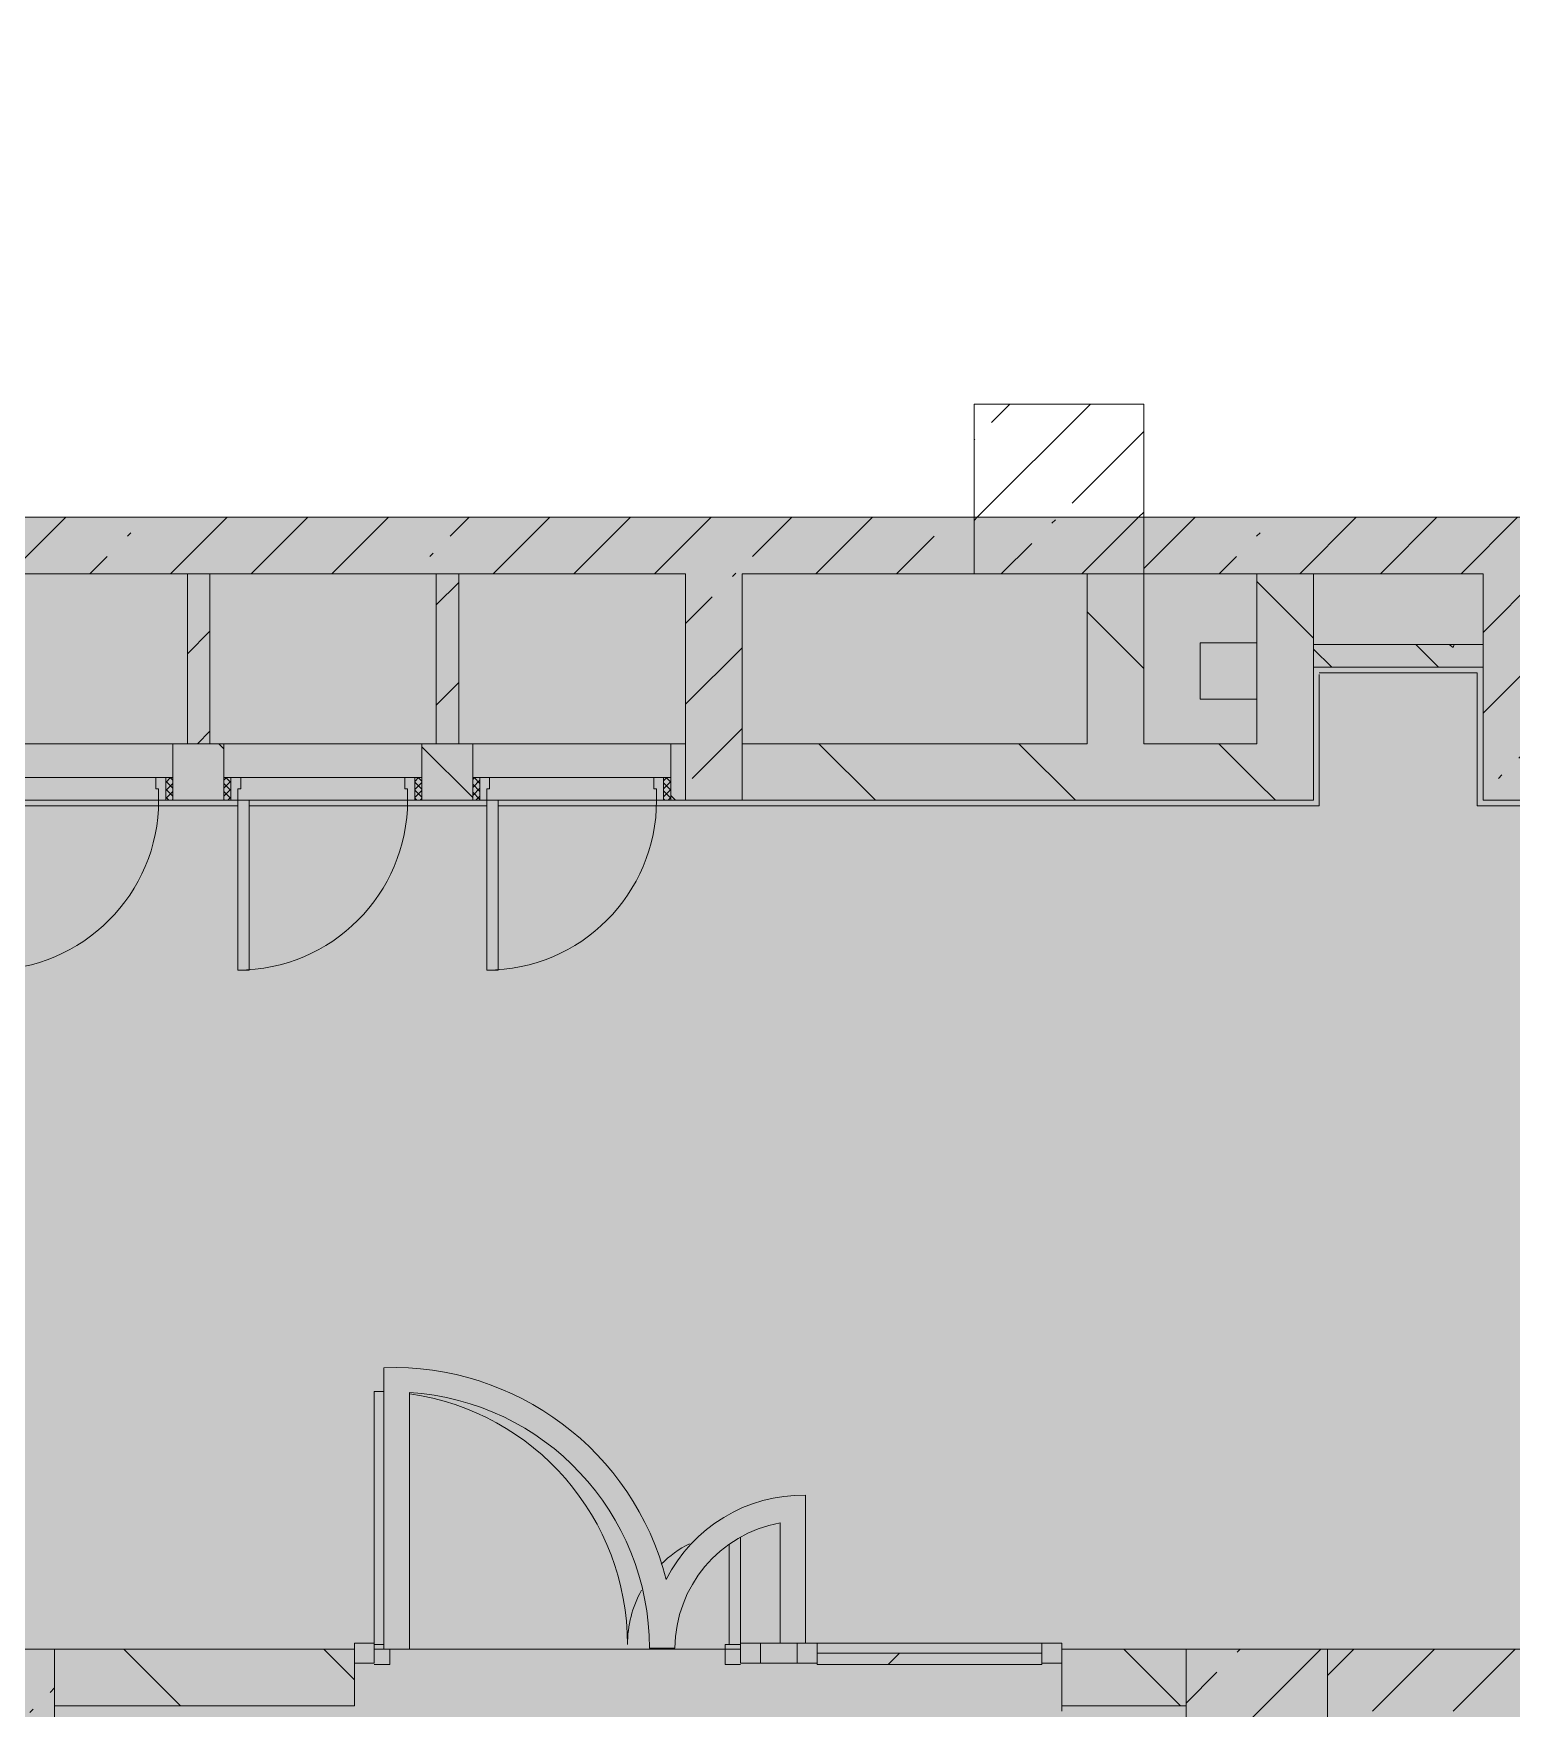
# Model space of a CAD drawing. Header units: millimetres. Extents: x 63482 to 319368, y -8553 to 29000.
# Drawn here: x 191624 to 196849, y 7690 to 13610 of the extents above; entities that cross this region are included whole.
import ezdxf

# ---------------------------------------------------------------- set-up
doc = ezdxf.new("R2010")
doc.units = ezdxf.units.MM
for name, color, linetype, lineweight in [('A-DETL', 7, 'Continuous', 5), ('A-GLAZ-CURT', 7, 'Continuous', 5), ('I-WALL-2', 7, 'Continuous', 5), ('S-COLS', 7, 'Continuous', 5)]:
    doc.layers.add(name, color=color, linetype=linetype, lineweight=lineweight)
doc.layers.add('A-DETL-GENF-3', color=7, linetype='Continuous', lineweight=9, true_color=0x4994b4, transparency=0.4)
for name, color, linetype, lineweight, true_color in [('A-DETL-GENF-5', 7, 'Continuous', 5, 0x6f9cb0), ('A-DOOR-3', 7, 'Continuous', 5, 0xaaaaaa), ('A-DOOR-4', 7, 'Continuous', 5, 0xe2e2e2), ('A-DOOR-5', 7, 'Continuous', 5, 0x6f9cb0), ('A-DOOR-FRAM-2', 7, 'Continuous', 5, 0xe2e2e2), ('A-DOOR-FRAM-3', 7, 'Continuous', 5, 0xaaaaaa), ('A-DOOR-FRAM-4', 7, 'Continuous', 5, 0x6f9cb0), ('A-FLOR-2', 7, 'Continuous', 5, 0xaaaaaa), ('A-FLOR-3', 7, 'Continuous', 5, 0x6f9cb0), ('A-GLAZ-CURT-1', 7, 'Continuous', 5, 0x2b586c), ('A-GLAZ-CWMG-4', 7, 'Continuous', 5, 0x2b586c), ('A-WALL-6', 7, 'Continuous', 9, 0x2b586c), ('I-WALL-3', 7, 'Continuous', 5, 0x2b586c), ('I-WALL-4', 7, 'Continuous', 5, 0x787878), ('S-COLS-1', 7, 'Continuous', 5, 0x2b586c)]:
    doc.layers.add(name, color=color, linetype=linetype, lineweight=lineweight, true_color=true_color)
pattern_1 = [(135, (134788.6, 0), (-353.5534, -353.5534), [])]
pattern_2 = [(45, (-60460, -12000), (-285.1231, 285.1231), []), (45, (-60174.88, -12000), (-285.1231, 285.1231), [504.031, -100.806, 16.764, -84.042])]
pattern_3 = [(45, (134788.6, 0), (-285.1231, 285.1231), []), (45, (135073.7, 0), (-285.1231, 285.1231), [504.031, -100.806, 16.764, -84.042])]
pattern_4 = [(45, (134788.6, 0), (-176.7767, 176.7767), [])]
pattern_5 = [(135, (1951.41, 164.685), (-14.14214, -14.14214), []), (225, (1951.41, 164.685), (14.14214, -14.14214), [])]
pattern_6 = [(45, (-171.384, 164.685), (-14.1421, 14.1421), []), (135, (-171.384, 164.685), (-14.1421, -14.1421), [])]

# ---------------------------------------------------------------- blocks, each defined once
blk = doc.blocks.new('BSC_Колонна _Прямоугольная - 500х500-V41-Общий план 3 этажа с размещением фрагментов 3_1-3_8')
at = {"layer": 'S-COLS'}
h = blk.add_hatch(dxfattribs=at)
h.set_pattern_fill('FP_31', color=256, style=0, pattern_type=2)
h.set_pattern_definition([(45, (-61160, -7650), (-285.1231, 285.1231), []), (45, (-60874.88, -7650), (-285.123, 285.123), [504.031, -100.806, 16.764, -84.042])])
h.paths.add_polyline_path([(-250, -250), (250, -250), (250, 250), (-250, 250)])
at = {"layer": 'S-COLS-1'}
for p, q in [((250, 250), (-250, 250)), ((-250, 250), (-250, -250)), ((250, -250), (250, 250)), ((-250, -250), (250, -250))]:
    blk.add_line(p, q, dxfattribs=at)
blk = doc.blocks.new('BSC_Колонна _Прямоугольная - 500х500-V62-Общий план 3 этажа с размещением фрагментов 3_1-3_8')
at = {"layer": 'S-COLS'}
h = blk.add_hatch(dxfattribs=at)
h.set_pattern_fill('FP_60', color=256, style=0, pattern_type=2)
h.set_pattern_definition([(45, (-56660, -7650), (-285.123, 285.123), []), (45, (-56374.88, -7650), (-285.123, 285.123), [504.031, -100.806, 16.764, -84.042])])
h.paths.add_polyline_path([(-250, -250), (250, -250), (250, 250), (-250, 250)])
at = {"layer": 'S-COLS-1'}
for p, q in [((250, 250), (-250, 250)), ((-250, 250), (-250, -250)), ((250, -250), (250, 250)), ((-250, -250), (250, -250))]:
    blk.add_line(p, q, dxfattribs=at)
blk = doc.blocks.new('BSC_Колонна _Прямоугольная - 600х600-V67-Общий план 3 этажа с размещением фрагментов 3_1-3_8')
at = {"layer": 'S-COLS'}
h = blk.add_hatch(dxfattribs=at)
h.set_pattern_fill('FP_65', color=256, style=0, pattern_type=2)
h.set_pattern_definition(pattern_2)
h.paths.add_polyline_path([(300, -100), (300, 300), (-300, 300), (-300, -100)])
h = blk.add_hatch(dxfattribs=at)
h.set_pattern_fill('FP_65', color=256, style=0, pattern_type=2)
h.set_pattern_definition(pattern_2)
h.paths.add_polyline_path([(-300, -300), (300, -300), (300, -100), (-300, -100)])
for p, q in [((300, 300), (-300, 300)), ((-300, 300), (-300, -100)), ((300, -100), (300, 300))]:
    blk.add_line(p, q, dxfattribs=at)
at = {"layer": 'S-COLS-1'}
for p, q in [((-300, -100), (-300, -300)), ((300, -300), (300, -100)), ((-300, -300), (300, -300))]:
    blk.add_line(p, q, dxfattribs=at)
blk = doc.blocks.new('110_Дверь_СКБ_1Ст - д-18 700x2100h_Технический шкаф ЭОМ и СС-V137-Общий план 3 этажа с размещением фрагментов 3_1-3_8')
at = {"layer": 'A-DOOR-3'}
h = blk.add_hatch(dxfattribs=at)
h.set_pattern_fill('FP_88', color=256, style=0, pattern_type=2)
h.set_pattern_definition(pattern_5)
h.paths.add_polyline_path([(362.5, 100), (337.5, 100), (337.5, 20), (362.5, 20), (362.5, 28.7)])
at = {"layer": 'A-DOOR-4'}
h = blk.add_hatch(color=256, dxfattribs=at)
h.paths.add_polyline_path([(337.5, 100), (312.5, 100), (312.5, 60), (302.5, 60), (302.5, 20), (337.5, 20), (337.5, 28.7)])
h.paths.add_polyline_path([(-287.5, 100), (-312.5, 100), (-312.5, 20), (-277.5, 20), (-277.5, 60), (-287.5, 60)])
at = {"layer": 'A-DOOR-FRAM-2'}
blk.add_hatch(color=256, dxfattribs=at).paths.add_polyline_path([(272.5, 700), (272.5, 100), (312.5, 100), (312.5, 700)])
at = {"layer": 'A-DOOR-FRAM-3'}
h = blk.add_hatch(dxfattribs=at)
h.set_pattern_fill('FP_89', color=256, style=0, pattern_type=2)
h.set_pattern_definition(pattern_6)
h.paths.add_polyline_path([(-312.5, 100), (-337.5, 100), (-337.5, 20), (-312.5, 20), (-312.5, 28.7)])
at = {"layer": 'A-DOOR-5'}
for p, q in [((312.5, 700), (272.5, 700)), ((272.5, 700), (272.5, 100)), ((312.5, 100), (312.5, 700)), ((272.5, 100), (312.5, 100))]:
    blk.add_line(p, q, dxfattribs=at)
blk.add_arc((312.5, 100), 600, 90, 180, dxfattribs=at)
at = {"layer": 'A-DOOR-FRAM-4'}
for p, q in [((-312.5, 100), (-337.5, 100)), ((-337.5, 100), (-337.5, 20)), ((-287.5, 100), (-312.5, 100)), ((-312.5, 100), (-312.5, 20)), ((-312.5, 20), (-312.5, 100)), ((-287.5, 60), (-287.5, 100)), ((-287.5, 100), (272.5, 100)), ((-277.5, 60), (-287.5, 60)), ((-277.5, 20), (-277.5, 60)), ((312.5, 60), (302.5, 60)), ((302.5, 60), (302.5, 20)), ((312.5, 100), (312.5, 60)), ((337.5, 100), (312.5, 100)), ((337.5, 20), (337.5, 100)), ((362.5, 100), (337.5, 100)), ((337.5, 100), (337.5, 20)), ((362.5, 20), (362.5, 100)), ((-337.5, 20), (-312.5, 20)), ((-312.5, 20), (-277.5, 20)), ((302.5, 20), (-277.5, 20)), ((302.5, 20), (337.5, 20)), ((337.5, 20), (362.5, 20))]:
    blk.add_line(p, q, dxfattribs=at)
blk = doc.blocks.new('110_Дверь_СКБ_1Ст - д-18 700x2100h_Технический шкаф ЭОМ и СС-V138-Общий план 3 этажа с размещением фрагментов 3_1-3_8')
at = {"layer": 'A-DOOR-3'}
h = blk.add_hatch(dxfattribs=at)
h.set_pattern_fill('FP_88', color=256, style=0, pattern_type=2)
h.set_pattern_definition(pattern_5)
h.paths.add_polyline_path([(362.5, 100), (337.5, 100), (337.5, 20), (362.5, 20), (362.5, 28.7)])
at = {"layer": 'A-DOOR-4'}
h = blk.add_hatch(color=256, dxfattribs=at)
h.paths.add_polyline_path([(-312.5, 100), (-312.5, 20), (-277.5, 20), (-277.5, 60), (-287.5, 60), (-287.5, 100)])
h.paths.add_polyline_path([(322.6, 100), (312.5, 100), (312.5, 60), (302.5, 60), (302.5, 20), (337.5, 20), (337.5, 100)])
at = {"layer": 'A-DOOR-FRAM-2'}
blk.add_hatch(color=256, dxfattribs=at).paths.add_polyline_path([(312.5, 700), (272.5, 700), (272.5, 100), (312.5, 100), (312.5, 620.4)])
at = {"layer": 'A-DOOR-FRAM-3'}
h = blk.add_hatch(dxfattribs=at)
h.set_pattern_fill('FP_89', color=256, style=0, pattern_type=2)
h.set_pattern_definition(pattern_6)
h.paths.add_polyline_path([(-312.5, 100), (-337.5, 100), (-337.5, 20), (-312.5, 20), (-312.5, 28.7)])
at = {"layer": 'A-DOOR-5'}
for p, q in [((312.5, 700), (272.5, 700)), ((272.5, 700), (272.5, 100)), ((312.5, 100), (312.5, 700)), ((272.5, 100), (312.5, 100))]:
    blk.add_line(p, q, dxfattribs=at)
blk.add_arc((312.5, 100), 600, 90, 180, dxfattribs=at)
at = {"layer": 'A-DOOR-FRAM-4'}
for p, q in [((-312.5, 100), (-337.5, 100)), ((-337.5, 100), (-337.5, 20)), ((-287.5, 100), (-312.5, 100)), ((-312.5, 100), (-312.5, 20)), ((-312.5, 20), (-312.5, 100)), ((-287.5, 60), (-287.5, 100)), ((-287.5, 100), (272.5, 100)), ((-277.5, 60), (-287.5, 60)), ((-277.5, 20), (-277.5, 60)), ((312.5, 60), (302.5, 60)), ((302.5, 60), (302.5, 20)), ((312.5, 100), (312.5, 60)), ((337.5, 100), (312.5, 100)), ((337.5, 20), (337.5, 100)), ((362.5, 100), (337.5, 100)), ((337.5, 100), (337.5, 20)), ((362.5, 20), (362.5, 100)), ((-337.5, 20), (-312.5, 20)), ((-312.5, 20), (-277.5, 20)), ((302.5, 20), (-277.5, 20)), ((302.5, 20), (337.5, 20)), ((337.5, 20), (362.5, 20))]:
    blk.add_line(p, q, dxfattribs=at)
blk = doc.blocks.new('Прямоугольный импост - 50 x 70 мм-V302-Общий план 3 этажа с размещением фрагментов 3_1-3_8')
at = {"layer": 'A-GLAZ-CWMG-4'}
for p, q in [((-70, 35), (0, 35)), ((-70, -35), (-70, 35)), ((0, 35), (0, -35)), ((0, -35), (-70, -35))]:
    blk.add_line(p, q, dxfattribs=at)
blk = doc.blocks.new('Дверь_Витражная_остекление_ - ДВН_ДАО_Главный вход_1200 в свету-V311-Общий план 3 этажа с размещением фрагментов 3_1-3_8')
at = {"layer": 'A-DOOR-4'}
for points in [[(-647.5, 30), (-613.5, 35), (-613.5, 925), (-647.5, 921), (-647.5, 35)], [(647.5, 30), (647.5, 409.8), (607.5, 377.7), (607.5, 30)]]:
    blk.add_hatch(color=256, dxfattribs=at).paths.add_polyline_path(points)
at = {"layer": 'A-DETL-GENF-5'}
for p, q in [((-613.5, 925), (-647.5, 925)), ((-647.5, 925), (-647.5, 35)), ((607.5, 384.3), (607.5, 30)), ((647.5, 35), (647.5, 409.8)), ((-647.5, 30), (-613.5, 30)), ((-613.5, 30), (-647.5, 30)), ((-592.5, -40), (-592.5, 14.3)), ((592.5, -40), (592.5, 30)), ((592.5, 30), (647.5, 30)), ((607.5, 30), (647.5, 30)), ((-647.5, -40), (-592.5, -40)), ((647.5, -40), (592.5, -40))]:
    blk.add_line(p, q, dxfattribs=at)
at = {"layer": 'A-DOOR-5'}
for p, q in [((-647.5, 925), (-647.5, 35)), ((647.5, 409.8), (647.5, 35))]:
    blk.add_line(p, q, dxfattribs=at)
for centre, radius, start, end in [((-647.5, 30), 895, 87.78643, 90), ((-647.5, 30), 895, 360, 81.92896), ((647.5, 30), 400, 116.90086, 134.57164), ((647.5, 30), 400, 151.2391, 180)]:
    blk.add_arc(centre, radius, start, end, dxfattribs=at)
blk = doc.blocks.new('Системная панель - Стемалит - 40мм-V304-Общий план 3 этажа с размещением фрагментов 3_1-3_8')
at = {"layer": 'A-GLAZ-CURT-1'}
for p, q in [((65, 35), (-65, 35)), ((-65, 35), (-65, -35)), ((65, -35), (65, 35)), ((-65, -35), (65, -35))]:
    blk.add_line(p, q, dxfattribs=at)
blk = doc.blocks.new('Прямоугольный импост - 50 x 70 мм-V305-Общий план 3 этажа с размещением фрагментов 3_1-3_8')
at = {"layer": 'A-GLAZ-CWMG-4'}
for p, q in [((-35, 35), (35, 35)), ((-35, -35), (-35, 35)), ((35, 35), (35, -35)), ((35, -35), (-35, -35))]:
    blk.add_line(p, q, dxfattribs=at)
blk = doc.blocks.new('Прямоугольный импост - 50 x 70 мм-V306-Общий план 3 этажа с размещением фрагментов 3_1-3_8')
at = {"layer": 'A-GLAZ-CWMG-4'}
for p, q in [((0, 35), (-70, 35)), ((-70, 35), (-70, -35)), ((0, -35), (0, 35)), ((-70, -35), (0, -35))]:
    blk.add_line(p, q, dxfattribs=at)
blk = doc.blocks.new('Системная панель - Стекло - 40мм-V312-Общий план 3 этажа с размещением фрагментов 3_1-3_8')
at = {"layer": 'A-GLAZ-CURT'}
h = blk.add_hatch(dxfattribs=at)
h.set_pattern_fill('FP_137', color=256, style=0, pattern_type=2)
h.set_pattern_definition([(45, (-60502.5, -7385.7), (-1414.214, 1414.214), [1000, -3000]), (45, (-61502.5, -7885.7), (-1414.214, 1414.214), [3000, -1000]), (45, (-59502.5, -8385.7), (-1414.214, 1414.214), [1000, -3000])])
h.paths.add_polyline_path([(397.5, -40), (397.5, 0), (-397.5, 0), (-397.5, -40)])
at = {"layer": 'A-GLAZ-CURT-1'}
for p, q in [((397.5, 0), (-397.5, 0)), ((-397.5, 0), (-397.5, -40)), ((397.5, -40), (397.5, 0)), ((-397.5, -40), (397.5, -40))]:
    blk.add_line(p, q, dxfattribs=at)
blk = doc.blocks.new('Прямоугольный импост - 50 x 70 мм-V308-Общий план 3 этажа с размещением фрагментов 3_1-3_8')
at = {"layer": 'A-GLAZ-CWMG-4'}
for p, q in [((-35, 35), (35, 35)), ((-35, -35), (-35, 35)), ((35, 35), (35, -35)), ((35, -35), (-35, -35))]:
    blk.add_line(p, q, dxfattribs=at)
blk = doc.blocks.new('Прямоугольный импост - 50 x 70 мм-V309-Общий план 3 этажа с размещением фрагментов 3_1-3_8')
at = {"layer": 'A-GLAZ-CWMG-4'}
blk.add_line((42060, 7920), (41265, 7920), dxfattribs=at)

msp = doc.modelspace()

# ---------------------------------------------------------------- hatches: boundary and pattern name
at = {"layer": 'A-DETL-GENF-3'}
h = msp.add_hatch(color=256, dxfattribs=at)
h.paths.add_polyline_path([(205835.8, -250), (206868.6, -250), (206868.6, 7900), (200198.6, 7900), (200198.6, -250), (205335.8, -250)])
h.paths.add_polyline_path([(250334.1, 5180), (254118.6, 5180), (254118.6, 10600), (246718.6, 10600), (246718.6, 5180)])
h.paths.add_polyline_path([(235334.7, 5180), (236398.6, 5180), (236398.6, 10600), (228998.6, 10600), (228998.6, 5180), (234334.7, 5180)])
h.paths.add_polyline_path([(146338, 6170), (161550.4, 6170), (161550.4, 9503.2), (144448.6, 9503.2), (144448.6, 6170)])
h.paths.add_polyline_path([(186336.5, 6250), (199018.6, 6250), (199018.6, 11900), (170005.7, 11900), (170005.7, 6250), (184336.6, 6250)])
h.paths.add_polyline_path([(154337.7, 11990), (154770.6, 11990), (154770.6, 15200), (148498.8, 15200), (148498.8, 11990), (152337.8, 11990)])
h.paths.add_polyline_path([(244334.3, 13400), (245838.6, 13400), (245838.6, 15610), (244308.6, 15610), (244308.6, 13400)])
h.paths.add_polyline_path([(235588.6, 13400), (235588.6, 17530), (233067.6, 17530), (233067.6, 13400), (235334.7, 13400)])
at = {"layer": 'I-WALL-2'}
h = msp.add_hatch(dxfattribs=at)
h.set_pattern_fill('FP_48', color=256, style=0, pattern_type=2)
h.set_pattern_definition(pattern_3)
h.paths.add_polyline_path([(199018.6, 11700), (199018.6, 11900), (195548.6, 11900), (195548.6, 11700), (198336.1, 11700)])
h.paths.add_polyline_path([(194128.6, 11700), (194948.6, 11700), (194948.6, 11900), (189548.6, 11900), (189548.6, 11700), (193928.6, 11700)])
h = msp.add_hatch(dxfattribs=at)
h.set_pattern_fill('FP_53', color=256, style=0, pattern_type=2)
h.set_pattern_definition(pattern_4)
h.paths.add_polyline_path([(192247.8, 11100), (192247.8, 11700), (192167.8, 11700), (192167.8, 11100)])
h = msp.add_hatch(dxfattribs=at)
h.set_pattern_fill('FP_53', color=256, style=0, pattern_type=2)
h.set_pattern_definition(pattern_4)
h.paths.add_polyline_path([(193127.8, 11100), (193127.8, 11700), (193047.8, 11700), (193047.8, 11100)])
h = msp.add_hatch(dxfattribs=at)
h.set_pattern_fill('FP_48', color=256, style=0, pattern_type=2)
h.set_pattern_definition(pattern_3)
h.paths.add_polyline_path([(193928.6, 10900), (194128.6, 10900), (194128.6, 11700), (193928.6, 11700), (193928.6, 10908.8)])
h = msp.add_hatch(dxfattribs=at)
h.set_pattern_fill('FP_51', color=256, style=0, pattern_type=2)
h.set_pattern_definition(pattern_1)
h.paths.add_polyline_path([(195548.6, 11100), (195548.6, 11700), (195348.6, 11700), (195348.6, 11100)])
h = msp.add_hatch(dxfattribs=at)
h.set_pattern_fill('FP_51', color=256, style=0, pattern_type=2)
h.set_pattern_definition(pattern_1)
h.paths.add_polyline_path([(196148.6, 10900), (196148.6, 11700), (195948.6, 11700), (195948.6, 10900)])
h = msp.add_hatch(dxfattribs=at)
h.set_pattern_fill('FP_48', color=256, style=0, pattern_type=2)
h.set_pattern_definition(pattern_3)
h.paths.add_polyline_path([(196748.6, 10900), (196948.6, 10900), (196948.6, 11700), (196748.6, 11700), (196748.6, 11100)])
h = msp.add_hatch(dxfattribs=at)
h.set_pattern_fill('FP_51', color=256, style=0, pattern_type=2)
h.set_pattern_definition(pattern_1)
h.paths.add_polyline_path([(190488.6, 10900), (190536.4, 10900), (190536.4, 11100), (190488.6, 11100), (190488.6, 10971.3)])
h.paths.add_polyline_path([(192996.4, 10900), (193176.4, 10900), (193176.4, 11100), (192996.4, 11100), (192996.4, 10971.3)])
h.paths.add_polyline_path([(191416.4, 10900), (191416.4, 11100), (191236.4, 11100), (191236.4, 10900), (191336.3, 10900)])
h.paths.add_polyline_path([(192116.4, 10900), (192296.4, 10900), (192296.4, 11100), (192116.4, 11100), (192116.4, 10971.3)])
h.paths.add_polyline_path([(195948.6, 10900), (195948.6, 11100), (194128.6, 11100), (194128.6, 10900), (195336.2, 10900)])
h.paths.add_polyline_path([(186698.6, 10900), (190288.6, 10900), (190288.6, 11100), (186698.6, 11100)])
h.paths.add_polyline_path([(193876.4, 10900), (193928.6, 10900), (193928.6, 11100), (193876.4, 11100), (193876.4, 10971.3)])
h.paths.add_polyline_path([(186336.5, 10900), (186498.6, 10900), (186498.6, 11100), (179548.6, 11100), (179548.6, 10900), (182336.7, 10900)])
h = msp.add_hatch(dxfattribs=at)
h.set_pattern_fill('FP_51', color=256, style=0, pattern_type=2)
h.set_pattern_definition(pattern_1)
h.paths.add_polyline_path([(195258.6, 7700), (195698.6, 7700), (195698.6, 7900), (195258.6, 7900)])
h.paths.add_polyline_path([(192758.6, 7700), (192758.6, 7900), (191698.6, 7900), (191698.6, 7700), (192336.3, 7700)])
h = msp.add_hatch(dxfattribs=at)
h.set_pattern_fill('FP_48', color=256, style=0, pattern_type=2)
h.set_pattern_definition(pattern_3)
h.paths.add_polyline_path([(198336.1, 7680), (199018.6, 7680), (199018.6, 7900), (198898.6, 7900), (198898.6, 7830), (197698.6, 7830), (197698.6, 7900), (196198.6, 7900), (196198.6, 7680), (197698.6, 7680)])
at = {"layer": 'I-WALL-4'}
h = msp.add_hatch(dxfattribs=at)
h.set_pattern_fill('FP_58', color=256, style=0, pattern_type=2)
h.set_pattern_definition([(135, (134788.6, 0), (-377.1708, -377.1708), [533.4, -88.9, 17.78, -88.9]), (135, (134788.6, 376.94), (-377.1708, -377.1708), []), (50, (134788.6, 0), (637.6445, -55.7866), [66.675, -733.425]), (355, (134788.6, 0), (-123.3494, 668.699), [53.34, -586.74]), (100.451, (134841.7, -4.65), (514.299, 612.908), [56.665, -623.315]), (46.184, (134788.6, 177.8), (948.776, -147.15), [100.012, -1100.137]), (96.636, (134867.7, 165.5), (830.909, 865.997), [84.998, -934.973]), (351.184, (134788.6, 177.8), (830.918, 865.988), [80.01, -880.11]), (21, (134877.5, 133.35), (530.6506, -357.9283), [66.675, -733.425]), (326, (134877.5, 133.35), (216.308, 644.6585), [53.34, -586.74]), (71.451, (134921.7, 103.5), (746.9596, 286.7243), [56.665, -623.315]), (37.5, (134788.6, 0), (10.8105, 295.9426), [16.764, -562.864, 16.764, -578.866, -588.962]), (37.5, (134788.6, 0), (10.8105, 295.9426), [-1175.258, 16.764, -572.198]), (7.5, (134788.6, 0), (233.8692, 350.6318), [16.764, -322.834, 16.764, -549.529, -224.472]), (7.5, (134788.6, 0), (233.8692, 350.6318), [-905.891, 16.764, -207.708]), (327.5, (134590.34, 0), (474.5678, -20.0513), [16.764, -205.486, 16.764, -676.656, -920.115]), (327.5, (134590.34, 0), (474.5678, -20.0513), [-915.67, 16.764, -903.351]), (317.5, (134501.44, 0), (518.4522, 88.9934), [16.764, -272.161, 16.764, -443.738, -653.415]), (317.5, (134501.44, 0), (518.4522, 88.9934), [-749.427, 16.764, -636.651])])
h.paths.add_polyline_path([(196297, 11370), (196748.6, 11370), (196748.6, 11450), (196148.6, 11450), (196148.6, 11370)])

# ---------------------------------------------------------------- linework, layer by layer
at = {"layer": 'A-DETL'}
msp.add_line((199018.6, 11900), (170005.7, 11900), dxfattribs=at)
at = {"layer": 'A-FLOR-2'}
msp.add_line((201568.6, 10880), (196727.6, 10880), dxfattribs=at)
at = {"layer": 'A-FLOR-3'}
for p, q in [((195748.6, 11457), (195948.6, 11457)), ((195748.6, 11257), (195748.6, 11457)), ((196727.6, 11350), (196168.6, 11350)), ((196168.6, 11345), (196168.6, 10880)), ((196727.6, 10880), (196727.6, 11350)), ((195948.6, 11257), (195748.6, 11257)), ((192346.4, 10880), (191506.4, 10880)), ((193226.4, 10880), (192386.4, 10880)), ((196168.6, 10880), (193266.4, 10880)), ((192862.6, 8894.4), (192862.6, 7900)), ((192952.6, 7900), (192952.6, 8806.8)), ((194352.8, 7920.7), (194352.8, 8443.9)), ((194262.8, 8346.4), (194262.8, 7920.7)), ((192862.6, 7900), (192828.6, 7900)), ((192862.6, 7900), (192952.6, 7900)), ((194123.6, 7900), (192952.6, 7900)), ((193801.2, 7903.5), (193891.3, 7903.5)), ((195258.6, 7680), (195258.6, 7700))]:
    msp.add_line(p, q, dxfattribs=at)
for centre, radius, start, end in [((192896.3, 7900), 995, 14.33829, 91.93805), ((192896.2, 7903.5), 905, 360, 86.42904), ((194345.3, 7900), 544, 89.21005, 153.06648), ((194345.3, 7900), 454, 100.46985, 179.55829)]:
    msp.add_arc(centre, radius, start, end, dxfattribs=at)
at = {"layer": 'A-WALL-6'}
for p, q in [((192247.8, 11700), (192167.8, 11700)), ((193127.8, 11700), (193047.8, 11700)), ((196148.6, 11700), (195948.6, 11700)), ((196148.6, 11450), (196148.6, 11370)), ((196748.6, 11370), (196748.6, 11450)), ((192167.8, 11100), (192247.8, 11100)), ((193047.8, 11100), (193127.8, 11100)), ((193928.6, 10900), (193928.6, 11100)), ((194128.6, 10900), (194128.6, 11100))]:
    msp.add_line(p, q, dxfattribs=at)
at = {"layer": 'I-WALL-2'}
msp.add_line((196748.6, 10900), (201548.6, 10900), dxfattribs=at)
at = {"layer": 'I-WALL-3'}
for p, q in [((194948.6, 11900), (189548.6, 11900)), ((200948.6, 11900), (195548.6, 11900)), ((191367.8, 11700), (192167.8, 11700)), ((192167.8, 11700), (192167.8, 11100)), ((192247.8, 11100), (192247.8, 11700)), ((192247.8, 11700), (193047.8, 11700)), ((193047.8, 11700), (193047.8, 11100)), ((193127.8, 11100), (193127.8, 11700)), ((193127.8, 11700), (193928.6, 11700)), ((193928.6, 11700), (193928.6, 11100)), ((194128.6, 11100), (194128.6, 11700)), ((194128.6, 11700), (194948.6, 11700)), ((195348.6, 11700), (195348.6, 11100)), ((195548.6, 11100), (195548.6, 11700)), ((195548.6, 11700), (195948.6, 11700)), ((195948.6, 11700), (195948.6, 11100)), ((196148.6, 11450), (196148.6, 11700)), ((196148.6, 11700), (196748.6, 11700)), ((196748.6, 11700), (196748.6, 11450)), ((196748.6, 11450), (196148.6, 11450)), ((196148.6, 11370), (196748.6, 11370)), ((196148.6, 10900), (196148.6, 11370)), ((196748.6, 11370), (196748.6, 10900)), ((191367.8, 11100), (192167.8, 11100)), ((192116.4, 11100), (192116.4, 10980)), ((192247.8, 11100), (193047.8, 11100)), ((192296.4, 10980), (192296.4, 11100)), ((192996.4, 11100), (192996.4, 10980)), ((193127.8, 11100), (193928.6, 11100)), ((193176.4, 10980), (193176.4, 11100)), ((193876.4, 11100), (193876.4, 10980)), ((195348.6, 11100), (194128.6, 11100)), ((195948.6, 11100), (195548.6, 11100)), ((192116.4, 10900), (192296.4, 10900)), ((192996.4, 10900), (193176.4, 10900)), ((193876.4, 10900), (196148.6, 10900)), ((192758.6, 7900), (191698.6, 7900)), ((192758.6, 7700), (192758.6, 7900)), ((195698.6, 7900), (195258.6, 7900)), ((195258.6, 7900), (195258.6, 7700)), ((197698.6, 7900), (196198.6, 7900)), ((191698.6, 7700), (192758.6, 7700)), ((195258.6, 7700), (195698.6, 7700))]:
    msp.add_line(p, q, dxfattribs=at)

# ---------------------------------------------------------------- block references
at = {"layer": 'A-DOOR-5', "rotation": 180}
for name, p in [('110_Дверь_СКБ_1Ст - д-18 700x2100h_Технический шкаф ЭОМ и СС-V137-Общий план 3 этажа с размещением фрагментов 3_1-3_8', (191778.9, 11000)), ('110_Дверь_СКБ_1Ст - д-18 700x2100h_Технический шкаф ЭОМ и СС-V138-Общий план 3 этажа с размещением фрагментов 3_1-3_8', (192658.9, 11000)), ('110_Дверь_СКБ_1Ст - д-18 700x2100h_Технический шкаф ЭОМ и СС-V137-Общий план 3 этажа с размещением фрагментов 3_1-3_8', (193538.9, 11000))]:
    msp.add_blockref(name, p, dxfattribs=at)
at = {"layer": 'A-DOOR-5'}
msp.add_blockref('Дверь_Витражная_остекление_ - ДВН_ДАО_Главный вход_1200 в свету-V311-Общий план 3 этажа с размещением фрагментов 3_1-3_8', (193476.1, 7885.7), dxfattribs=at)
at = {"layer": 'A-GLAZ-CURT-1'}
for name, p in [('Системная панель - Стемалит - 40мм-V304-Общий план 3 этажа с размещением фрагментов 3_1-3_8', (194258.6, 7885.7)), ('Системная панель - Стекло - 40мм-V312-Общий план 3 этажа с размещением фрагментов 3_1-3_8', (194791.1, 7885.7))]:
    msp.add_blockref(name, p, dxfattribs=at)
at = {"layer": 'A-GLAZ-CWMG-4', "rotation": 180}
msp.add_blockref('Прямоугольный импост - 50 x 70 мм-V306-Общий план 3 этажа с размещением фрагментов 3_1-3_8', (192758.6, 7885.7), dxfattribs=at)
at = {"layer": 'A-GLAZ-CWMG-4', "extrusion": (0, 0, -1), "rotation": 180}
for name, p in [('Прямоугольный импост - 50 x 70 мм-V305-Общий план 3 этажа с размещением фрагментов 3_1-3_8', (-194158.6, 7885.7)), ('Прямоугольный импост - 50 x 70 мм-V308-Общий план 3 этажа с размещением фрагментов 3_1-3_8', (-194358.6, 7885.7)), ('Прямоугольный импост - 50 x 70 мм-V302-Общий план 3 этажа с размещением фрагментов 3_1-3_8', (-195258.6, 7885.7))]:
    msp.add_blockref(name, p, dxfattribs=at)
at = {"layer": 'A-GLAZ-CWMG-4'}
msp.add_blockref('Прямоугольный импост - 50 x 70 мм-V309-Общий план 3 этажа с размещением фрагментов 3_1-3_8', (153128.6, 0.7), dxfattribs=at)
at = {"layer": 'S-COLS'}
msp.add_blockref('BSC_Колонна _Прямоугольная - 600х600-V67-Общий план 3 этажа с размещением фрагментов 3_1-3_8', (195248.6, 12000), dxfattribs=at)
at = {"layer": 'S-COLS-1'}
for name, p in [('BSC_Колонна _Прямоугольная - 500х500-V62-Общий план 3 этажа с размещением фрагментов 3_1-3_8', (191448.6, 7650)), ('BSC_Колонна _Прямоугольная - 500х500-V41-Общий план 3 этажа с размещением фрагментов 3_1-3_8', (195948.6, 7650))]:
    msp.add_blockref(name, p, dxfattribs=at)

doc.saveas('drawing.dxf')
